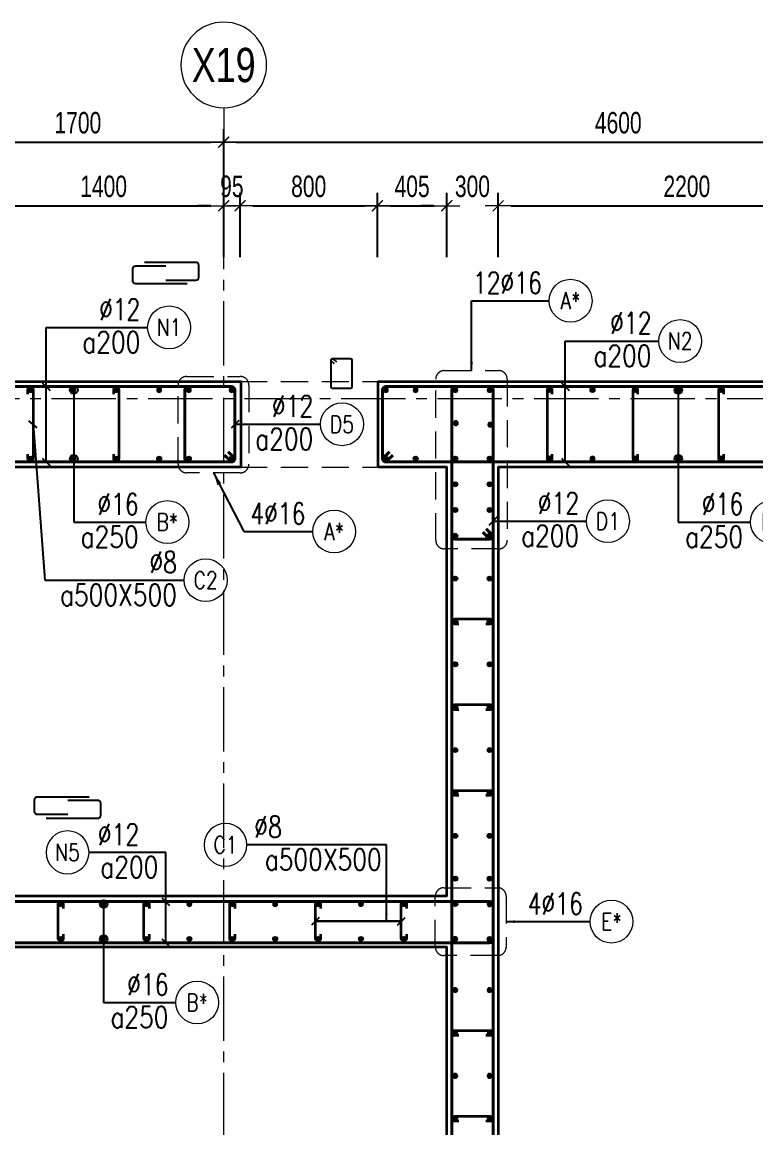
# Model space of a CAD drawing. Header units: millimetres. Extents: x 931337 to 1117500, y 19732 to 157199.
# Drawn here: x 968079 to 972356, y 145135 to 151583 of the extents above; entities that cross this region are included whole.
import ezdxf
from ezdxf.enums import TextEntityAlignment as Align

# ---------------------------------------------------------------- set-up
doc = ezdxf.new("R2010")
doc.units = ezdxf.units.MM
doc.header["$MEASUREMENT"] = 0
for name, pattern in [('HIDDEN2', [4.7625, 3.175, -1.5875]), ('HT_Dim Grid$0$CENTER2', [1.125, 0.75, -0.125, 0.125, -0.125]), ('HT_Grid$0$CENTER2', [1.125, 0.75, -0.125, 0.125, -0.125])]:
    doc.linetypes.add(name, pattern=pattern)
doc.layers.get('0').update_dxf_attribs({"lineweight": 20})
doc.layers.get('Defpoints').update_dxf_attribs({"color": 151, "lineweight": 9})
for name, color, linetype, lineweight in [('HT_Dim Grid$0$NDC_S_AXIS', 5, 'HT_Dim Grid$0$CENTER2', 13), ('HT_Dim Grid$0$NDC_S_SYMBOL', 1, 'Continuous', 15), ('HT_Dim Grid$0$NDC_S_TEXT SYMBOL', 7, 'Continuous', 20), ('HT_Grid$0$NDC_S_AXIS', 5, 'HT_Grid$0$CENTER2', 13), ('KC-LEADER', 153, 'Continuous', 18), ('KC-THEP', 6, 'Continuous', 40), ('NDC_S_BEAM', 3, 'HIDDEN2', 20), ('NDC_S_DIM', 1, 'Continuous', 15), ('NDC_S_HIDDEN', 8, 'HIDDEN2', 13), ('NDC_S_LEADER', 1, 'Continuous', 15), ('NDC_S_REBAR', 4, 'Continuous', 35), ('NDC_S_STIRRUP', 4, 'Continuous', 40), ('NDC_S_VN TEXT', 7, 'Continuous', 20), ('NDC_S_WALL', 6, 'Continuous', 35)]:
    doc.layers.add(name, color=color, linetype=linetype, lineweight=lineweight)
doc.layers.add('Leader', color=6, linetype='Continuous')
doc.layers.add('Ligature', color=1, linetype='Continuous')
doc.styles.add('HT_Dim Grid$0$NDC_ANNO', font='', dxfattribs={"width": 0.8})
doc.styles.add('NDC_ARIAL', font='arial.ttf', dxfattribs={"width": 0.85})
doc.styles.add('NDC_DIM', font='', dxfattribs={"width": 0.75})
doc.styles.add('NDC_EN TXT', font='romans.shx', dxfattribs={"width": 0.8})
doc.styles.get('HT_Dim Grid$0$NDC_ANNO').set_extended_font_data('Dotum')
doc.styles.get('NDC_DIM').set_extended_font_data('Dotum')
doc.dimstyles.new('NDC_1-50', dxfattribs={"dimscale": 50, "dimtxt": 2.5, "dimasz": 1, "dimexe": 1.5, "dimexo": 0, "dimgap": 0.8, "dimtad": 1, "dimdec": 0, "dimdsep": 46, "dimtxsty": 'NDC_ARIAL', "dimblk": 'DIMMARK', "dimcen": 49999.938995, "dimdle": 1.5, "dimclrd": 1, "dimclre": 1, "dimclrt": 3, "dimadec": 0, "dimazin": 0, "dimtfac": 1, "dimtdec": 0, "dimtix": 1, "dimtmove": 2, "dimatfit": 3, "dimfxl": 1, "dimarcsym": 0})
doc.dimstyles.new('NDC_dim_30', dxfattribs={"dimscale": 30, "dimtxt": 2.5, "dimasz": 1.5, "dimexe": 1.5, "dimexo": 2.5, "dimgap": 1, "dimtad": 1, "dimdec": 0, "dimzin": 0, "dimdsep": 46, "dimtxsty": 'NDC_DIM', "dimblk": 'DIMMARK', "dimcen": 0.09, "dimdle": 1.2, "dimclrd": 1, "dimclre": 1, "dimclrt": 3, "dimadec": 0, "dimazin": 0, "dimtfac": 1, "dimtdec": 0, "dimtix": 1, "dimtofl": 0, "dimtmove": 0, "dimatfit": 3, "dimfxl": 6, "dimfxlon": 1, "dimtolj": 1, "dimtzin": 0, "dimarcsym": 0})
doc.dimstyles.new('NDC_dim_50', dxfattribs={"dimscale": 50, "dimtxt": 2.5, "dimasz": 1.5, "dimexe": 1.5, "dimexo": 2.5, "dimgap": 1, "dimtad": 1, "dimdec": 0, "dimzin": 0, "dimdsep": 46, "dimtxsty": 'NDC_DIM', "dimblk": 'DIMMARK', "dimcen": 0.09, "dimdle": 1.2, "dimclrd": 1, "dimclre": 1, "dimclrt": 3, "dimadec": 0, "dimazin": 0, "dimtfac": 1, "dimtdec": 0, "dimtix": 1, "dimtofl": 0, "dimtmove": 0, "dimatfit": 3, "dimfxl": 6, "dimfxlon": 1, "dimtolj": 1, "dimtzin": 0, "dimarcsym": 0})

# ---------------------------------------------------------------- blocks, each defined once
blk = doc.blocks.new('THEP')
at = {"layer": 'KC-LEADER', "color": 6}
blk.add_circle((0, 0), 14, dxfattribs=at)
at = {"layer": 'KC-THEP'}
for p, q in [((-14, 0), (14, 0)), ((9.9, 9.9), (-9.9, -9.9)), ((-9.9, 9.9), (9.9, -9.9)), ((0, 14), (0, -14))]:
    blk.add_line(p, q, dxfattribs=at)
blk = doc.blocks.new('DIMMARK')
at = {"layer": 'NDC_S_DIM', "color": 1}
blk.add_line((-1.5, 0), (1, 0), dxfattribs=at)
at = {"layer": 'NDC_S_DIM', "color": 2, "const_width": 0.1}
blk.add_lwpolyline([(-0.424, -0.424), (0.424, 0.424)], dxfattribs=at)
blk = doc.blocks.new('*U9')
blk.add_circle((2.5, 0), 2.5)
at = {"layer": 'NDC_S_VN TEXT', "color": 3, "style": 'NDC_EN TXT', "width": 0.75}
blk.add_attdef('DK2', text='', height=2.5, dxfattribs=at).set_placement((-0.85, 0.85), align=Align.RIGHT)
at = {"layer": 'NDC_S_VN TEXT', "color": 7, "style": 'NDC_EN TXT', "width": 0.8}
blk.add_attdef('SH3', text='', height=2, dxfattribs=at).set_placement((2.5, 0), align=Align.MIDDLE)
blk = doc.blocks.new('*U10')
blk.add_circle((2.5, 0), 2.5)
at = {"layer": 'NDC_S_VN TEXT', "color": 3, "style": 'NDC_EN TXT'}
for tag, width, p in [('DK2', 0.75, (-0.85, 0.85)), ('KC2', 0.8, (-0.85, -2.97))]:
    blk.add_attdef(tag, text='', height=2.5, dxfattribs=dict(at, width=width)).set_placement(p, align=Align.RIGHT)
at = {"layer": 'NDC_S_VN TEXT', "color": 7, "style": 'NDC_EN TXT', "width": 0.8}
blk.add_attdef('SH3', text='', height=2, dxfattribs=at).set_placement((2.5, 0), align=Align.MIDDLE)
blk = doc.blocks.new('A$C72321851')
at = {"layer": 'Ligature'}
for points in [[(-60.9, -129.3), (-60.9, 170.9, -0.414214), (-43.3, 188.5), (25.8, 188.5, -0.414214), (43.4, 170.9), (43.4, -4.3)], [(-39.7, -4.3), (-39.7, -179.5, 0.414214), (-22.1, -197.1), (47, -197.1, 0.414214), (64.6, -179.5), (64.6, 120.7)]]:
    blk.add_lwpolyline(points, format="xyb", dxfattribs=at)
blk = doc.blocks.new('*D76')
at = {"layer": 'Defpoints', "color": 0, "transparency": 16777216}
for p in [(970853.8, 150512.3), (970553.8, 148988.1), (970853.8, 148988.1)]:
    blk.add_point(p, dxfattribs=at)
at = {"layer": 'NDC_S_DIM', "color": 1, "lineweight": -2, "transparency": 16777216}
for p, q in [((970553.8, 150212.3), (970553.8, 150587.3)), ((970853.8, 150212.3), (970853.8, 150587.3)), ((970478.8, 150512.3), (970403.8, 150512.3)), ((970928.8, 150512.3), (971003.8, 150512.3))]:
    blk.add_line(p, q, dxfattribs=at)
at = {"layer": 'NDC_S_DIM', "color": 1, "lineweight": -2, "transparency": 16777216, "xscale": 75, "yscale": 75, "zscale": 75}
blk.add_blockref('DIMMARK', (970553.8, 150512.3), dxfattribs=at)
at = {"layer": 'NDC_S_DIM', "color": 1, "lineweight": -2, "transparency": 16777216, "xscale": 75, "yscale": 75, "zscale": 75, "rotation": 180}
blk.add_blockref('DIMMARK', (970853.8, 150512.3), dxfattribs=at)
at = {"layer": 'NDC_S_DIM', "color": 3, "transparency": 16777216, "insert": (970703.8, 150624.9), "char_height": 125, "attachment_point": 5, "style": 'NDC_DIM'}
blk.add_mtext('\\A1;300', dxfattribs=at)
blk = doc.blocks.new('*D77')
at = {"layer": 'Defpoints', "color": 0, "transparency": 16777216}
for p in [(973053.3, 150512.3), (973053.3, 149240.4), (970853.8, 148988.1)]:
    blk.add_point(p, dxfattribs=at)
at = {"layer": 'NDC_S_DIM', "color": 1, "lineweight": -2, "transparency": 16777216}
for p, q in [((970853.8, 150212.3), (970853.8, 150587.3)), ((973053.3, 150212.3), (973053.3, 150587.3)), ((970928.8, 150512.3), (972978.3, 150512.3))]:
    blk.add_line(p, q, dxfattribs=at)
at = {"layer": 'NDC_S_DIM', "color": 1, "lineweight": -2, "transparency": 16777216, "xscale": 75, "yscale": 75, "zscale": 75, "rotation": 180}
blk.add_blockref('DIMMARK', (970853.8, 150512.3), dxfattribs=at)
at = {"layer": 'NDC_S_DIM', "color": 1, "lineweight": -2, "transparency": 16777216, "xscale": 75, "yscale": 75, "zscale": 75}
blk.add_blockref('DIMMARK', (973053.3, 150512.3), dxfattribs=at)
at = {"layer": 'NDC_S_DIM', "color": 3, "transparency": 16777216, "insert": (971953.6, 150624.9), "char_height": 125, "attachment_point": 5, "style": 'NDC_DIM'}
blk.add_mtext('\\A1;2200', dxfattribs=at)
blk = doc.blocks.new('*D80')
at = {"layer": 'Defpoints', "color": 0, "transparency": 16777216}
for p in [(969253.8, 150883.4), (969253.8, 149651.5), (967553.8, 149414.3)]:
    blk.add_point(p, dxfattribs=at)
at = {"layer": 'NDC_S_DIM', "color": 1, "lineweight": -2, "transparency": 16777216}
for p, q in [((967553.8, 150583.4), (967553.8, 150958.4)), ((969253.8, 150583.4), (969253.8, 150958.4)), ((967628.8, 150883.4), (969178.8, 150883.4))]:
    blk.add_line(p, q, dxfattribs=at)
at = {"layer": 'NDC_S_DIM', "color": 1, "lineweight": -2, "transparency": 16777216, "xscale": 75, "yscale": 75, "zscale": 75, "rotation": 180}
blk.add_blockref('DIMMARK', (967553.8, 150883.4), dxfattribs=at)
at = {"layer": 'NDC_S_DIM', "color": 1, "lineweight": -2, "transparency": 16777216, "xscale": 75, "yscale": 75, "zscale": 75}
blk.add_blockref('DIMMARK', (969253.8, 150883.4), dxfattribs=at)
at = {"layer": 'NDC_S_DIM', "color": 3, "transparency": 16777216, "insert": (968403.8, 150995.9), "char_height": 125, "attachment_point": 5, "style": 'NDC_DIM'}
blk.add_mtext('\\A1;1700', dxfattribs=at)
blk = doc.blocks.new('*D83')
at = {"layer": 'Defpoints', "color": 0, "transparency": 16777216}
for p in [(970149.4, 150512.3), (969349.1, 149428), (970149.4, 149304.3)]:
    blk.add_point(p, dxfattribs=at)
at = {"layer": 'NDC_S_DIM', "color": 1, "lineweight": -2, "transparency": 16777216}
for p, q in [((969349.1, 150212.3), (969349.1, 150587.3)), ((970149.4, 150212.3), (970149.4, 150587.3)), ((969424.1, 150512.3), (970074.4, 150512.3))]:
    blk.add_line(p, q, dxfattribs=at)
at = {"layer": 'NDC_S_DIM', "color": 1, "lineweight": -2, "transparency": 16777216, "xscale": 75, "yscale": 75, "zscale": 75, "rotation": 180}
blk.add_blockref('DIMMARK', (969349.1, 150512.3), dxfattribs=at)
at = {"layer": 'NDC_S_DIM', "color": 1, "lineweight": -2, "transparency": 16777216, "xscale": 75, "yscale": 75, "zscale": 75}
blk.add_blockref('DIMMARK', (970149.4, 150512.3), dxfattribs=at)
at = {"layer": 'NDC_S_DIM', "color": 3, "transparency": 16777216, "insert": (969749.3, 150624.9), "char_height": 125, "attachment_point": 5, "style": 'NDC_DIM'}
blk.add_mtext('\\A1;800', dxfattribs=at)
blk = doc.blocks.new('*D84')
at = {"layer": 'Defpoints', "color": 0, "transparency": 16777216}
for p in [(970554.8, 150512.3), (970149.4, 149304.3), (970554.8, 148988.1)]:
    blk.add_point(p, dxfattribs=at)
at = {"layer": 'NDC_S_DIM', "color": 1, "lineweight": -2, "transparency": 16777216}
for p, q in [((970149.4, 150212.3), (970149.4, 150587.3)), ((970554.8, 150212.3), (970554.8, 150587.3)), ((970224.4, 150512.3), (970479.8, 150512.3))]:
    blk.add_line(p, q, dxfattribs=at)
at = {"layer": 'NDC_S_DIM', "color": 1, "lineweight": -2, "transparency": 16777216, "xscale": 75, "yscale": 75, "zscale": 75, "rotation": 180}
blk.add_blockref('DIMMARK', (970149.4, 150512.3), dxfattribs=at)
at = {"layer": 'NDC_S_DIM', "color": 1, "lineweight": -2, "transparency": 16777216, "xscale": 75, "yscale": 75, "zscale": 75}
blk.add_blockref('DIMMARK', (970554.8, 150512.3), dxfattribs=at)
at = {"layer": 'NDC_S_DIM', "color": 3, "transparency": 16777216, "insert": (970352.1, 150624.9), "char_height": 125, "attachment_point": 5, "style": 'NDC_DIM'}
blk.add_mtext('\\A1;405', dxfattribs=at)
blk = doc.blocks.new('*U92')
at = {"layer": 'HT_Dim Grid$0$NDC_S_SYMBOL'}
blk.add_line((0, 5), (0, 9), dxfattribs=at)
blk.add_circle((0, 0), 5, dxfattribs=at)
at = {"layer": 'HT_Dim Grid$0$NDC_S_TEXT SYMBOL', "color": 7, "style": 'HT_Dim Grid$0$NDC_ANNO', "width": 0.8}
blk.add_attdef('GRID', text='', height=4, dxfattribs=at).set_placement((0, 0), align=Align.MIDDLE)
blk = doc.blocks.new('*D116')
at = {"layer": 'Defpoints', "color": 0, "ltscale": 200, "transparency": 16777216}
for p in [(973853.8, 150883.4), (969253.8, 149651.5), (973853.8, 149488.1)]:
    blk.add_point(p, dxfattribs=at)
at = {"layer": 'NDC_S_DIM', "color": 1, "lineweight": -2, "ltscale": 200, "transparency": 16777216}
for p, q in [((969253.8, 150583.4), (969253.8, 150958.4)), ((973853.8, 150583.4), (973853.8, 150958.4)), ((969328.8, 150883.4), (973778.8, 150883.4))]:
    blk.add_line(p, q, dxfattribs=at)
at = {"layer": 'NDC_S_DIM', "color": 1, "lineweight": -2, "ltscale": 200, "transparency": 16777216, "xscale": 75, "yscale": 75, "zscale": 75, "rotation": 180}
blk.add_blockref('DIMMARK', (969253.8, 150883.4), dxfattribs=at)
at = {"layer": 'NDC_S_DIM', "color": 1, "lineweight": -2, "ltscale": 200, "transparency": 16777216, "xscale": 75, "yscale": 75, "zscale": 75}
blk.add_blockref('DIMMARK', (973853.8, 150883.4), dxfattribs=at)
at = {"layer": 'NDC_S_DIM', "color": 3, "ltscale": 200, "transparency": 16777216, "insert": (971553.8, 150995.9), "char_height": 125, "attachment_point": 5, "style": 'NDC_DIM'}
blk.add_mtext('\\A1;4600', dxfattribs=at)
blk = doc.blocks.new('*D117')
at = {"layer": 'Defpoints', "color": 0, "ltscale": 200, "transparency": 16777216}
for p in [(969253.8, 150512.3), (969253.8, 149651.5), (967853.8, 148988.1)]:
    blk.add_point(p, dxfattribs=at)
at = {"layer": 'NDC_S_DIM', "color": 1, "lineweight": -2, "ltscale": 200, "transparency": 16777216}
for p, q in [((967853.8, 150212.3), (967853.8, 150587.3)), ((969253.8, 150212.3), (969253.8, 150587.3)), ((967928.8, 150512.3), (969178.8, 150512.3))]:
    blk.add_line(p, q, dxfattribs=at)
at = {"layer": 'NDC_S_DIM', "color": 1, "lineweight": -2, "ltscale": 200, "transparency": 16777216, "xscale": 75, "yscale": 75, "zscale": 75, "rotation": 180}
blk.add_blockref('DIMMARK', (967853.8, 150512.3), dxfattribs=at)
at = {"layer": 'NDC_S_DIM', "color": 1, "lineweight": -2, "ltscale": 200, "transparency": 16777216, "xscale": 75, "yscale": 75, "zscale": 75}
blk.add_blockref('DIMMARK', (969253.8, 150512.3), dxfattribs=at)
at = {"layer": 'NDC_S_DIM', "color": 3, "ltscale": 200, "transparency": 16777216, "insert": (968553.8, 150624.9), "char_height": 125, "attachment_point": 5, "style": 'NDC_DIM'}
blk.add_mtext('\\A1;1400', dxfattribs=at)
blk = doc.blocks.new('*D118')
at = {"layer": 'Defpoints', "color": 0, "ltscale": 200, "transparency": 16777216}
for p in [(969349.1, 150512.3), (969253.8, 149651.5), (969349.1, 149488.1)]:
    blk.add_point(p, dxfattribs=at)
at = {"layer": 'NDC_S_DIM', "color": 1, "lineweight": -2, "ltscale": 200, "transparency": 16777216}
for p, q in [((969253.8, 150212.3), (969253.8, 150587.3)), ((969349.1, 150212.3), (969349.1, 150587.3)), ((969178.8, 150512.3), (969103.8, 150512.3)), ((969424.1, 150512.3), (969499.1, 150512.3))]:
    blk.add_line(p, q, dxfattribs=at)
at = {"layer": 'NDC_S_DIM', "color": 1, "lineweight": -2, "ltscale": 200, "transparency": 16777216, "xscale": 75, "yscale": 75, "zscale": 75}
blk.add_blockref('DIMMARK', (969253.8, 150512.3), dxfattribs=at)
at = {"layer": 'NDC_S_DIM', "color": 1, "lineweight": -2, "ltscale": 200, "transparency": 16777216, "xscale": 75, "yscale": 75, "zscale": 75, "rotation": 180}
blk.add_blockref('DIMMARK', (969349.1, 150512.3), dxfattribs=at)
at = {"layer": 'NDC_S_DIM', "color": 3, "ltscale": 200, "transparency": 16777216, "insert": (969301.4, 150624.9), "char_height": 125, "attachment_point": 5, "style": 'NDC_DIM'}
blk.add_mtext('\\A1;95', dxfattribs=at)

msp = doc.modelspace()

# ---------------------------------------------------------------- linework, layer by layer
at = {"layer": 'HT_Grid$0$NDC_S_AXIS', "ltscale": 500}
for p, q in [((969253.776, 138892.76), (969253.776, 150883.359)), ((965438.232, 149388.06), (975619.731, 149388.06))]:
    msp.add_line(p, q, dxfattribs=at)
at = {"layer": 'Ligature'}
msp.add_lwpolyline([(969898.899, 149590.745), (969882.933, 149606.711, -0.66817864), (969888.706, 149620.649), (969993.335, 149620.649, -0.41421356), (970001.5, 149612.484), (970001.5, 149455.377, -0.41421356), (969993.335, 149447.212), (969888.706, 149447.212, -0.41421356), (969880.541, 149455.377), (969880.541, 149612.484, -0.66817864), (969894.48, 149618.258), (969910.445, 149602.292)], format="xyb", dxfattribs=at)
at = {"layer": 'NDC_S_BEAM', "ltscale": 50}
for p, q in [((969349.096, 149488.06), (970149.436, 149488.06)), ((969349.096, 148988.06), (970149.436, 148988.06))]:
    msp.add_line(p, q, dxfattribs=at)
at = {"layer": 'NDC_S_HIDDEN', "ltscale": 50}
for points in [[(970539.692, 149550.841), (970856.844, 149550.841, -0.41421356), (970906.844, 149500.841), (970906.844, 148561.51, -0.41421356), (970856.844, 148511.51), (970539.692, 148511.51, -0.41421356), (970489.692, 148561.51), (970489.692, 149500.841, -0.41421356)], [(969037.836, 149516.626), (969350.526, 149516.626, -0.41421356), (969400.526, 149466.626), (969400.526, 149004.885, -0.41421356), (969350.526, 148954.885), (969037.836, 148954.885, -0.41421356), (968987.836, 149004.885), (968987.836, 149466.626, -0.41421356)], [(970537.462, 146535.282), (970850.508, 146535.282, -0.41421356), (970900.508, 146485.282), (970900.508, 146189.397, -0.41421356), (970850.508, 146139.397), (970537.462, 146139.397, -0.41421356), (970487.462, 146189.397), (970487.462, 146485.282, -0.41421356)]]:
    msp.add_lwpolyline(points, format="xyb", close=True, dxfattribs=at)
at = {"layer": 'NDC_S_REBAR'}
for points in [[(968112.608, 149413.06), (968112.608, 149438.06, -1), (968142.608, 149438.06), (968142.608, 149038.06, -1), (968112.608, 149038.06), (968112.608, 149063.06)], [(968612.608, 149413.06), (968612.608, 149438.06, -1), (968642.608, 149438.06), (968642.608, 149038.06, -1), (968612.608, 149038.06), (968612.608, 149063.06)], [(971168.776, 149413.06), (971168.776, 149438.06, 1), (971138.776, 149438.06), (971138.776, 149038.06, 1), (971168.776, 149038.06), (971168.776, 149063.06)], [(971668.776, 149413.06), (971668.776, 149438.06, 1), (971638.776, 149438.06), (971638.776, 149038.06, 1), (971668.776, 149038.06), (971668.776, 149063.06)], [(972168.776, 149413.06), (972168.776, 149438.06, 1), (972138.776, 149438.06), (972138.776, 149038.06, 1), (972168.776, 149038.06), (972168.776, 149063.06)], [(970625.314, 148073.06), (970600.314, 148073.06, -1), (970600.314, 148103.06), (970807.338, 148103.06, -1), (970807.338, 148073.06), (970782.338, 148073.06)], [(970625.314, 147573.06), (970600.314, 147573.06, -1), (970600.314, 147603.06), (970807.338, 147603.06, -1), (970807.338, 147573.06), (970782.338, 147573.06)], [(970625.314, 147073.06), (970600.314, 147073.06, -1), (970600.314, 147103.06), (970807.338, 147103.06, -1), (970807.338, 147073.06), (970782.338, 147073.06)], [(968318.776, 146264.606), (968318.776, 146239.606, -1), (968288.776, 146239.606), (968288.776, 146439.606, -1), (968318.776, 146439.606), (968318.776, 146414.606)], [(968818.776, 146264.606), (968818.776, 146239.606, -1), (968788.776, 146239.606), (968788.776, 146439.606, -1), (968818.776, 146439.606), (968818.776, 146414.606)], [(969318.776, 146264.606), (969318.776, 146239.606, -1), (969288.776, 146239.606), (969288.776, 146439.606, -1), (969318.776, 146439.606), (969318.776, 146414.606)], [(969818.776, 146264.606), (969818.776, 146239.606, -1), (969788.776, 146239.606), (969788.776, 146439.606, -1), (969818.776, 146439.606), (969818.776, 146414.606)], [(970318.776, 146264.606), (970318.776, 146239.606, -1), (970288.776, 146239.606), (970288.776, 146439.606, -1), (970318.776, 146439.606), (970318.776, 146414.606)], [(970625.314, 145673.06), (970600.314, 145673.06, -1), (970600.314, 145703.06), (970807.338, 145703.06, -1), (970807.338, 145673.06), (970782.338, 145673.06)], [(970625.314, 145173.06), (970600.314, 145173.06, -1), (970600.314, 145203.06), (970807.338, 145203.06, -1), (970807.338, 145173.06), (970782.338, 145173.06)]]:
    msp.add_lwpolyline(points, format="xyb", dxfattribs=at)
at = {"layer": 'NDC_S_STIRRUP'}
for points in [[(967643.776, 149418.06), (967603.776, 149458.06, 0.41421356), (967583.776, 149438.06), (967583.776, 149038.06, 0.41421356), (967603.776, 149018.06), (969299.096, 149018.06, 0.41421356), (969319.096, 149038.06), (969319.096, 149438.06, 0.41421356), (969299.096, 149458.06), (967603.776, 149458.06, 0.41421356), (967583.776, 149438.06), (967623.776, 149398.06)], [(969259.096, 149058.06), (969299.096, 149018.06, 0.41421356), (969319.096, 149038.06), (969319.096, 149438.06, 0.41421356), (969299.096, 149458.06), (969047.572, 149458.06, 0.41421356), (969027.572, 149438.06), (969027.572, 149038.06, 0.41421356), (969047.572, 149018.06), (969299.096, 149018.06, 0.41421356), (969319.096, 149038.06), (969279.096, 149078.06)], [(970239.436, 149058.06), (970199.436, 149018.06, -0.41421356), (970179.436, 149038.06), (970179.436, 149438.06, -0.41421356), (970199.436, 149458.06), (973803.789, 149458.057, -0.41421356), (973823.789, 149438.057), (973823.789, 149038.057, -0.41421356), (973803.789, 149018.057), (970199.436, 149018.06, -0.41421356), (970179.436, 149038.06), (970219.436, 149078.06)], [(970783.776, 140378.06), (970823.776, 140338.06, -0.41421356), (970803.776, 140318.06), (970603.776, 140318.06, -0.41421356), (970583.776, 140338.06), (970583.776, 149438.06, -0.41421356), (970603.776, 149458.06), (970803.776, 149458.06, -0.41421356), (970823.776, 149438.06), (970823.776, 140338.06, -0.41421356), (970803.776, 140318.06), (970763.776, 140358.06)], [(970783.887, 148628.06), (970823.887, 148588.06, -0.41421356), (970803.887, 148568.06), (970603.887, 148568.06, -0.41421356), (970583.887, 148588.06), (970583.776, 149438.06, -0.41421356), (970603.776, 149458.06), (970803.776, 149458.06, -0.41421356), (970823.776, 149438.06), (970823.887, 148588.06, -0.41421356), (970803.887, 148568.06), (970763.887, 148608.06)], [(967643.776, 146254.622), (967603.776, 146214.622, -0.41421356), (967583.776, 146234.622), (967583.776, 146434.622, -0.41421356), (967603.776, 146454.622), (970803.776, 146454.622, -0.41421356), (970823.776, 146434.622), (970823.776, 146234.622, -0.41435759), (970803.776, 146214.622), (967603.776, 146214.622, -0.41421356), (967583.776, 146234.622), (967623.776, 146274.622)]]:
    msp.add_lwpolyline(points, format="xyb", dxfattribs=at)
at = {"layer": 'NDC_S_WALL'}
msp.add_lwpolyline([(970153.776, 148988.06), (970153.776, 149488.06), (973853.776, 149488.06), (973853.776, 148338.06), (973553.776, 148338.06), (973553.776, 148988.06), (970853.776, 148988.06), (970853.776, 140788.06), (973553.776, 140788.06), (973553.776, 141438.06), (973853.776, 141438.06), (973853.776, 140288.06), (967553.776, 140288.06), (967553.776, 149488.06), (969353.776, 149488.06), (969353.776, 148988.06), (967853.776, 148988.06), (967853.776, 146488.06), (970553.776, 146488.06), (970553.776, 148988.06), (970153.776, 148988.06)], dxfattribs=at)
msp.add_lwpolyline([(967853.776, 140788.06), (970553.776, 140788.06), (970553.776, 146188.06), (967853.776, 146188.06)], close=True, dxfattribs=at)

# ---------------------------------------------------------------- block references
at = {"layer": 'HT_Dim Grid$0$NDC_S_AXIS'}
ref = msp.add_blockref('*U92', (969253.776, 151333.359), dxfattribs=dict(at, xscale=-50, yscale=50, zscale=50, rotation=180))
ref.add_attrib('GRID', 'X19', dxfattribs={"layer": 'HT_Dim Grid$0$NDC_S_TEXT SYMBOL', "color": 7, "height": 200, "style": 'HT_Dim Grid$0$NDC_ANNO', "width": 0.8}).set_placement((969253.776, 151333.359), align=Align.MIDDLE)
at = {"layer": 'KC-THEP', "xscale": -1}
for p, rotation in [((968127.608, 149438.06), 170.331435563619), ((968377.608, 149438.06), 170.331435563619), ((968627.608, 149438.06), 170.331435563619), ((968877.608, 149438.06), 170.331435563619), ((969050.316, 149438.06), 170.331435563619), ((969300.316, 149438.06), 170.331435563619), ((970199.436, 149438.06), 170.331435563619), ((970372.515, 149438.06), 170.331435563619), ((970603.887, 149438.06), 350.3314355636191), ((970803.887, 149438.06), 350.3314355636191), ((970607.399, 149244.24), 350.3314355636191), ((970807.399, 149235.716), 350.3314355636191), ((971153.776, 149038.06), 170.331435563619), ((971403.776, 149038.06), 170.331435563619), ((971653.776, 149038.06), 170.331435563619), ((971903.776, 149038.06), 170.331435563619), ((972153.776, 149038.06), 170.331435563619), ((968303.776, 146439.606), 350.3314355636191), ((968553.776, 146439.606), 350.3314355636191), ((968803.776, 146439.606), 350.3314355636191), ((969053.776, 146439.606), 350.3314355636191), ((969303.776, 146439.606), 350.3314355636191), ((969553.776, 146439.606), 350.3314355636191), ((969803.776, 146439.606), 350.3314355636191), ((970053.776, 146439.606), 350.3314355636191), ((970303.776, 146439.606), 350.3314355636191), ((970803.748, 146439.306), 170.331435563619), ((970603.776, 146236.513), 170.331435563619), ((970603.776, 145938.06), 350.3314355636191), ((970803.776, 145938.06), 350.3314355636191), ((970603.776, 145688.06), 350.3314355636191), ((970803.776, 145688.06), 350.3314355636191), ((970603.776, 145438.06), 350.3314355636191), ((970803.776, 145438.06), 350.3314355636191), ((970603.776, 145188.06), 350.3314355636191), ((970803.776, 145188.06), 350.3314355636191)]:
    msp.add_blockref('THEP', p, dxfattribs=dict(at, rotation=rotation))
at = {"layer": 'KC-THEP'}
for p, rotation in [((971153.776, 149438.06), 9.668564436380946), ((971403.776, 149438.06), 9.668564436380946), ((971653.776, 149438.06), 9.668564436380946), ((971903.776, 149438.06), 9.668564436380946), ((972153.776, 149438.06), 9.668564436380946), ((968127.608, 149038.06), 9.668564436380946), ((968377.608, 149038.06), 9.668564436380946), ((968627.608, 149038.06), 9.668564436380946), ((968877.608, 149038.06), 9.668564436380946), ((969050.316, 149038.06), 9.668564436380946), ((969300.316, 149038.06), 9.668564436380946), ((970199.436, 149038.06), 9.668564436380946), ((970372.515, 149038.06), 9.668564436380946), ((970603.887, 149038.06), 189.6685644363809), ((970803.887, 149038.06), 189.6685644363809), ((970603.776, 148888.06), 189.6685644363809), ((970803.776, 148888.06), 189.6685644363809), ((970603.776, 148738.06), 189.6685644363809), ((970803.776, 148738.06), 189.6685644363809), ((970603.776, 148588.06), 189.6685644363807), ((970803.776, 148588.06), 189.6685644363807), ((970603.776, 148338.06), 189.6685644363807), ((970803.776, 148338.06), 189.6685644363807), ((970603.776, 148088.06), 189.6685644363807), ((970803.776, 148088.06), 189.6685644363807), ((970603.776, 147838.06), 189.6685644363807), ((970803.776, 147838.06), 189.6685644363807), ((970603.776, 147588.06), 189.6685644363807), ((970803.776, 147588.06), 189.6685644363807), ((970603.776, 147338.06), 189.6685644363807), ((970803.776, 147338.06), 189.6685644363807), ((970603.776, 147088.06), 189.6685644363807), ((970803.776, 147088.06), 189.6685644363807), ((970603.776, 146838.06), 189.6685644363807), ((970803.776, 146838.06), 189.6685644363807), ((970603.776, 146588.06), 189.6685644363807), ((970803.776, 146588.06), 189.6685644363807), ((970603.776, 146439.606), 9.668564436380898), ((968303.776, 146236.513), 189.6685644363809), ((968553.776, 146236.513), 189.6685644363809), ((968803.776, 146236.513), 189.6685644363809), ((969053.776, 146236.513), 189.6685644363809), ((969303.776, 146236.513), 189.6685644363809), ((969553.776, 146236.513), 189.6685644363809), ((969803.776, 146236.513), 189.6685644363809), ((970053.776, 146236.513), 189.6685644363809), ((970303.776, 146236.513), 189.6685644363809), ((970803.748, 146236.212), 9.66856443638095)]:
    msp.add_blockref('THEP', p, dxfattribs=dict(at, rotation=rotation))
at = {"layer": 'Leader', "rotation": 89.99999999999997}
msp.add_blockref('A$C72321851', (968911.942, 150117.795), dxfattribs=at)
at = {"layer": 'Leader', "xscale": -1, "rotation": 270.0000000000001}
msp.add_blockref('A$C72321851', (968348.62, 147001.061), dxfattribs=at)
at = {"layer": 'NDC_S_VN TEXT', "xscale": 50, "yscale": 50, "zscale": 50}
for name, p, values in [('*U9', (971151.211, 149958.54), {'SH3': 'A*', 'DK2': '12%%C16'}), ('*U10', (968810.521, 149802.969), {'SH3': 'N1', 'DK2': '%%C12', 'KC2': 'a200'}), ('*U10', (971789.959, 149723.338), {'SH3': 'N2', 'DK2': '%%C12', 'KC2': 'a200'}), ('*U10', (969818.43, 149238.06), {'SH3': 'D5', 'DK2': '%%C12', 'KC2': 'a200'}), ('*U10', (971368.477, 148672.999), {'SH3': 'D1', 'DK2': '%%C12', 'KC2': 'a200'}), ('*U10', (968800.749, 148667.685), {'SH3': 'B*', 'DK2': '%%C16', 'KC2': 'a250'}), ('*U9', (969772.673, 148612.418), {'SH3': 'A*', 'DK2': '4%%C16'}), ('*U10', (972324.388, 148668.078), {'SH3': 'B*', 'DK2': '%%C16', 'KC2': 'a250'}), ('*U10', (969023.726, 148328.621), {'SH3': 'C2', 'DK2': '%%c8', 'KC2': 'a500X500'}), ('*U9', (971389.38, 146337.34), {'SH3': 'E*', 'DK2': '4%%C16'}), ('*U10', (968974.388, 145866.138), {'SH3': 'B*', 'DK2': '%%C16', 'KC2': 'a250'})]:
    msp.add_blockref(name, p, dxfattribs=at).add_auto_attribs(values)
at = {"layer": 'NDC_S_VN TEXT'}
ref = msp.add_blockref('*U10', (968468.631, 146741.47), dxfattribs=dict(at, xscale=-50, yscale=50, zscale=50))
ref.add_attrib('SH3', 'N5', dxfattribs={"color": 7, "height": 100, "style": 'NDC_EN TXT', "width": 0.8}).set_placement((968343.631, 146741.47), align=Align.MIDDLE)
ref.add_attrib('DK2', '%%C12', dxfattribs={"color": 3, "height": 125, "style": 'NDC_EN TXT', "width": 0.75}).set_placement((968761.131, 146783.745), align=Align.RIGHT)
ref.add_attrib('KC2', 'a200', dxfattribs={"color": 3, "height": 125, "style": 'NDC_EN TXT', "width": 0.8}).set_placement((968873.036, 146592.842), align=Align.RIGHT)
ref = msp.add_blockref('*U10', (969389.314, 146785.556), dxfattribs=dict(at, xscale=-50, yscale=50, zscale=50))
ref.add_attrib('SH3', 'C1', dxfattribs={"color": 7, "height": 100, "style": 'NDC_EN TXT', "width": 0.8}).set_placement((969264.314, 146785.556), align=Align.MIDDLE)
ref.add_attrib('DK2', '%%c8', dxfattribs={"color": 3, "height": 125, "style": 'NDC_EN TXT', "width": 0.75}).set_placement((969592.529, 146827.832), align=Align.RIGHT)
ref.add_attrib('KC2', 'a500X500', dxfattribs={"color": 3, "height": 125, "style": 'NDC_EN TXT', "width": 0.8}).set_placement((970174.671, 146636.929), align=Align.RIGHT)

# ---------------------------------------------------------------- dimensions: what is measured, and where the dimension line sits
at = {"layer": 'NDC_S_DIM'}
dim = msp.add_linear_dim(base=(969253.776, 150883.359), p1=(967553.776, 149414.314), p2=(969253.776, 149651.451), dimstyle='NDC_dim_50', dxfattribs=at)
dim.commit()
dim.dimension.update_dxf_attribs({"geometry": '*D80', "text_midpoint": (968403.776, 150995.944)})
at = {"layer": 'NDC_S_DIM', "ltscale": 200}
for base, p1, p2, picture, middle in [((973853.776, 150883.359), (969253.776, 149651.451), (973853.776, 149488.06), '*D116', (971553.776, 150995.944)), ((969253.776, 150512.333), (967853.776, 148988.06), (969253.776, 149651.451), '*D117', (968553.776, 150624.918)), ((969349.096, 150512.333), (969253.776, 149651.451), (969349.096, 149488.06), '*D118', (969301.436, 150624.918))]:
    dim = msp.add_linear_dim(base=base, p1=p1, p2=p2, dimstyle='NDC_dim_50', override={"dimtmove": 1}, dxfattribs=at)
    dim.commit()
    dim.dimension.update_dxf_attribs({"geometry": picture, "text_midpoint": middle})
at = {"layer": 'NDC_S_DIM'}
for base, p1, p2, picture, middle in [((970149.436, 150512.333), (969349.096, 149427.999), (970149.436, 149304.282), '*D83', (969749.266, 150624.918)), ((970554.776, 150512.333), (970149.436, 149304.282), (970554.776, 148988.06), '*D84', (970352.106, 150624.918)), ((970853.776, 150512.333), (970553.776, 148988.06), (970853.776, 148988.06), '*D76', (970703.776, 150624.918)), ((973053.337, 150512.333), (970853.776, 148988.06), (973053.337, 149240.398), '*D77', (971953.556, 150624.918))]:
    dim = msp.add_linear_dim(base=base, p1=p1, p2=p2, dimstyle='NDC_dim_50', override={"dimtmove": 1}, dxfattribs=at)
    dim.commit()
    dim.dimension.update_dxf_attribs({"geometry": picture, "text_midpoint": middle})

# ---------------------------------------------------------------- leaders
at = {"layer": 'NDC_S_LEADER'}
for points, dimstyle, override in [([(970698.268, 149550.841), (970698.268, 149958.54), (971151.211, 149958.54)], 'NDC_1-50', {"dimgap": 0.8, "dimtad": 0}), ([(968218.774, 149018.06), (968218.774, 149802.788), (968810.521, 149802.788)], 'NDC_dim_30', {"dimtad": 0, "dimldrblk": 'Oblique'}), ([(968218.774, 149458.06), (968218.774, 149802.788), (968810.521, 149802.788)], 'NDC_dim_30', {"dimtad": 0, "dimldrblk": 'Oblique'}), ([(971245.22, 149018.06), (971245.22, 149723.157), (971789.958, 149723.157)], 'NDC_dim_30', {"dimtad": 0, "dimldrblk": 'Oblique'}), ([(971245.22, 149458.06), (971245.22, 149723.157), (971789.958, 149723.157)], 'NDC_dim_30', {"dimtad": 0, "dimldrblk": 'Oblique'}), ([(968380.138, 149437.397), (968380.138, 148667.504), (968800.749, 148667.504)], 'NDC_dim_30', {"dimgap": 1, "dimtad": 0, "dimldrblk": 'Origin'}), ([(971903.776, 149437.79), (971903.776, 148667.897), (972324.388, 148667.897)], 'NDC_dim_30', {"dimgap": 1, "dimtad": 0, "dimldrblk": 'Origin'}), ([(968142.608, 149238.06), (968210.829, 148328.621), (969023.726, 148328.621)], 'NDC_dim_30', {"dimtad": 0, "dimldrblk": 'Oblique'}), ([(969319.096, 149238.06), (969818.43, 149238.06)], 'NDC_dim_30', {"dimtad": 0, "dimldrblk": 'Oblique'}), ([(968380.138, 149037.397), (968380.138, 148667.504), (968800.749, 148667.504)], 'NDC_dim_30', {"dimgap": 1, "dimtad": 0, "dimldrblk": 'Origin'}), ([(971903.776, 149037.79), (971903.776, 148667.897), (972324.388, 148667.897)], 'NDC_dim_30', {"dimgap": 1, "dimtad": 0, "dimldrblk": 'Origin'}), ([(969194.181, 148954.885), (969370.902, 148612.237), (969772.673, 148612.237)], 'NDC_dim_50', {"dimgap": 1, "dimtad": 0}), ([(970823.776, 148672.999), (971368.477, 148672.999)], 'NDC_1-50', {"dimgap": 0.8, "dimtad": 0, "dimldrblk": 'Oblique'}), ([(970202.211, 146339.606), (970202.211, 146785.556), (969389.314, 146785.556)], 'NDC_dim_30', {"dimgap": 1, "dimtad": 0}), ([(968916.066, 146214.622), (968916.066, 146741.289), (968468.631, 146741.289)], 'NDC_dim_30', {"dimgap": 1, "dimtad": 0, "dimldrblk": 'Oblique'}), ([(968916.066, 146454.622), (968916.066, 146741.289), (968468.631, 146741.289)], 'NDC_dim_30', {"dimtad": 0, "dimldrblk": 'Oblique'}), ([(968553.834, 146439.69), (968553.776, 145865.957), (968974.388, 145865.957)], 'NDC_dim_30', {"dimgap": 1, "dimtad": 0, "dimldrblk": 'Origin'}), ([(969788.776, 146339.606), (970288.776, 146339.606)], 'NDC_dim_30', {"dimtad": 0, "dimldrblk": 'Oblique'}), ([(970288.776, 146339.606), (969788.776, 146339.606)], 'NDC_dim_30', {"dimtad": 0, "dimldrblk": 'Oblique'}), ([(970900.508, 146337.34), (971389.38, 146337.34)], 'NDC_1-50', {"dimgap": 0.8, "dimtad": 0}), ([(968553.776, 146235.851), (968553.776, 145865.957), (968974.388, 145865.957)], 'NDC_dim_30', {"dimgap": 1, "dimtad": 0, "dimldrblk": 'Origin'})]:
    msp.add_leader(points, dimstyle=dimstyle, override=override, dxfattribs=at)

doc.saveas('drawing.dxf')
